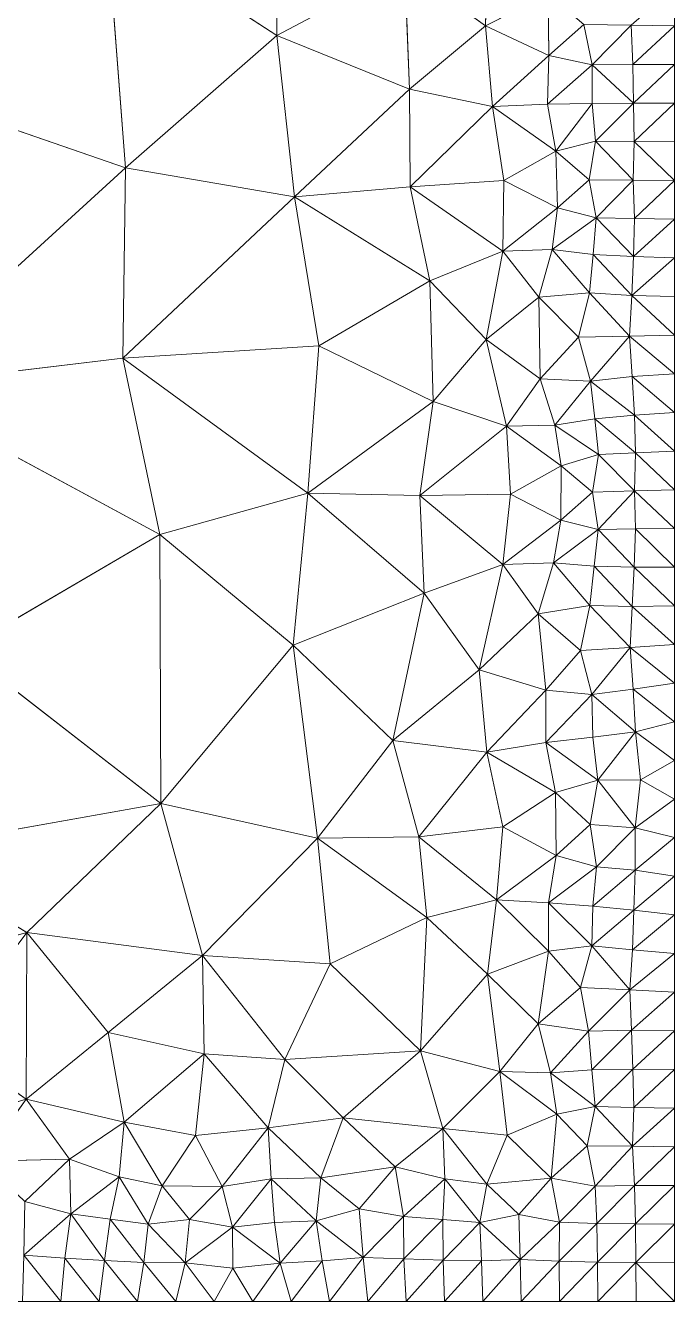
# Model space of a CAD drawing. Header units: metres. Extents: x 0 to 8, y 0 to 4.
# Drawn here: x 7.495 to 8, y 0 to 0.993 of the extents above; entities that cross this region are included whole.
import ezdxf

# ---------------------------------------------------------------- set-up
doc = ezdxf.new("R2010")
doc.units = ezdxf.units.M
doc.header["$MEASUREMENT"] = 0
doc.layers.add('losas-1', color=7, linetype='Continuous', lineweight=0)

msp = doc.modelspace()

# ---------------------------------------------------------------- linework, layer by layer
at = {"layer": 'losas-1'}
for p, q in [((8, 0), (8, 4)), ((7.69052, 1.11449), (7.69038, 0.98499)), ((7.69038, 0.98499), (7.55808, 1.07127)), ((7.55808, 1.07127), (7.57254, 0.88216)), ((7.85478, 1.05672), (7.8528, 0.99251)), ((7.79006, 1.03792), (7.69038, 0.98499)), ((7.8528, 0.99251), (7.79006, 1.03792)), ((7.79006, 1.03792), (7.79372, 0.94329)), ((7.90165, 1.01748), (7.8528, 0.99251)), ((7.90165, 1.01748), (7.90226, 0.96946)), ((7.92955, 0.99354), (7.90226, 0.96946)), ((7.93597, 0.96215), (7.92955, 0.99354)), ((7.96616, 0.99315), (7.93597, 0.96215)), ((8, 0.99248), (7.96616, 0.99315)), ((7.96616, 0.99315), (7.96758, 0.96255)), ((7.69038, 0.98499), (7.57254, 0.88216)), ((7.70424, 0.85961), (7.69038, 0.98499)), ((7.79372, 0.94329), (7.69038, 0.98499)), ((7.8528, 0.99251), (7.79372, 0.94329)), ((7.85824, 0.92981), (7.8528, 0.99251)), ((7.90226, 0.96946), (7.8528, 0.99251)), ((7.96758, 0.96255), (8, 0.99248)), ((7.90226, 0.96946), (7.85824, 0.92981)), ((7.90111, 0.93169), (7.90226, 0.96946)), ((7.93597, 0.96215), (7.90226, 0.96946)), ((7.57254, 0.88216), (7.36539, 0.95373)), ((7.93597, 0.96215), (7.90111, 0.93169)), ((7.96758, 0.96255), (7.93597, 0.96215)), ((7.93599, 0.93227), (7.93597, 0.96215)), ((7.93597, 0.96215), (7.96807, 0.93241)), ((8, 0.96241), (7.96758, 0.96255)), ((7.96758, 0.96255), (7.96807, 0.93241)), ((7.96807, 0.93241), (8, 0.96241)), ((7.79372, 0.94329), (7.70424, 0.85961)), ((7.85824, 0.92981), (7.79372, 0.94329)), ((7.79372, 0.94329), (7.79427, 0.86728)), ((7.85824, 0.92981), (7.79427, 0.86728)), ((7.90111, 0.93169), (7.85824, 0.92981)), ((7.86719, 0.87213), (7.85824, 0.92981)), ((7.90771, 0.89519), (7.85824, 0.92981)), ((7.93599, 0.93227), (7.90111, 0.93169)), ((7.90111, 0.93169), (7.90771, 0.89519)), ((7.93599, 0.93227), (7.90771, 0.89519)), ((7.96807, 0.93241), (7.93599, 0.93227)), ((7.9385, 0.90289), (7.93599, 0.93227)), ((7.96807, 0.93241), (7.9385, 0.90289)), ((8, 0.93233), (7.96807, 0.93241)), ((7.96807, 0.93241), (7.96864, 0.90248)), ((7.96864, 0.90248), (8, 0.93233)), ((7.90771, 0.89519), (7.86719, 0.87213)), ((7.90771, 0.89519), (7.9385, 0.90289)), ((7.9337, 0.87281), (7.90771, 0.89519)), ((7.90771, 0.89519), (7.90888, 0.85101)), ((7.9385, 0.90289), (7.9337, 0.87281)), ((7.9385, 0.90289), (7.96785, 0.87247)), ((7.96864, 0.90248), (7.9385, 0.90289)), ((7.96864, 0.90248), (7.96785, 0.87247)), ((8, 0.90226), (7.96864, 0.90248)), ((7.96864, 0.90248), (8, 0.87218)), ((7.57254, 0.88216), (7.38599, 0.71194)), ((7.57254, 0.88216), (7.57067, 0.73407)), ((7.70424, 0.85961), (7.57254, 0.88216)), ((7.79427, 0.86728), (7.70424, 0.85961)), ((7.86719, 0.87213), (7.79427, 0.86728)), ((7.79427, 0.86728), (7.8663, 0.81736)), ((7.79427, 0.86728), (7.80949, 0.79426)), ((7.8663, 0.81736), (7.86719, 0.87213)), ((7.90888, 0.85101), (7.86719, 0.87213)), ((7.9337, 0.87281), (7.90888, 0.85101)), ((7.93901, 0.84308), (7.9337, 0.87281)), ((7.96785, 0.87247), (7.9337, 0.87281)), ((7.96785, 0.87247), (7.93901, 0.84308)), ((8, 0.87218), (7.96785, 0.87247)), ((7.96785, 0.87247), (7.96885, 0.84259)), ((7.96885, 0.84259), (8, 0.87218)), ((7.70424, 0.85961), (7.57067, 0.73407)), ((7.72314, 0.74352), (7.70424, 0.85961)), ((7.80949, 0.79426), (7.70424, 0.85961)), ((7.90888, 0.85101), (7.8663, 0.81736)), ((7.90888, 0.85101), (7.90486, 0.81856)), ((7.93901, 0.84308), (7.90888, 0.85101)), ((7.93901, 0.84308), (7.90486, 0.81856)), ((7.93665, 0.81476), (7.93901, 0.84308)), ((7.93901, 0.84308), (7.96818, 0.813)), ((7.96885, 0.84259), (7.93901, 0.84308)), ((7.96818, 0.813), (7.96885, 0.84259)), ((7.96818, 0.813), (8, 0.84211)), ((8, 0.84211), (7.96885, 0.84259)), ((7.80949, 0.79426), (7.8663, 0.81736)), ((7.8663, 0.81736), (7.85351, 0.74845)), ((7.90486, 0.81856), (7.8663, 0.81736)), ((7.89434, 0.78152), (7.8663, 0.81736)), ((7.90486, 0.81856), (7.89434, 0.78152)), ((7.90486, 0.81856), (7.93372, 0.78494)), ((7.93665, 0.81476), (7.90486, 0.81856)), ((7.93372, 0.78494), (7.93665, 0.81476)), ((7.93665, 0.81476), (7.96684, 0.78273)), ((7.96818, 0.813), (7.93665, 0.81476)), ((7.96684, 0.78273), (7.96818, 0.813)), ((7.96684, 0.78273), (8, 0.81203)), ((8, 0.81203), (7.96818, 0.813)), ((7.80949, 0.79426), (7.72314, 0.74352)), ((7.85351, 0.74845), (7.80949, 0.79426)), ((7.80949, 0.79426), (7.81213, 0.70027)), ((7.89434, 0.78152), (7.93372, 0.78494)), ((7.93372, 0.78494), (7.92529, 0.75031)), ((7.93372, 0.78494), (7.96495, 0.75117)), ((7.96684, 0.78273), (7.93372, 0.78494)), ((7.89434, 0.78152), (7.85351, 0.74845)), ((7.92529, 0.75031), (7.89434, 0.78152)), ((7.89434, 0.78152), (7.8954, 0.71791)), ((7.96495, 0.75117), (7.96684, 0.78273)), ((8, 0.78195), (7.96684, 0.78273)), ((7.96684, 0.78273), (8, 0.75188)), ((7.85351, 0.74845), (7.81213, 0.70027)), ((7.86917, 0.68112), (7.85351, 0.74845)), ((7.8954, 0.71791), (7.85351, 0.74845)), ((7.92529, 0.75031), (7.8954, 0.71791)), ((7.92529, 0.75031), (7.96495, 0.75117)), ((7.9345, 0.71615), (7.92529, 0.75031)), ((7.96495, 0.75117), (7.9345, 0.71615)), ((8, 0.75188), (7.96495, 0.75117)), ((7.96495, 0.75117), (8, 0.7218)), ((7.96495, 0.75117), (7.96718, 0.71975)), ((7.72314, 0.74352), (7.57067, 0.73407)), ((7.71464, 0.62886), (7.72314, 0.74352)), ((7.81213, 0.70027), (7.72314, 0.74352)), ((7.57067, 0.73407), (7.38599, 0.71194)), ((7.57067, 0.73407), (7.71464, 0.62886)), ((7.57067, 0.73407), (7.59925, 0.59669)), ((7.86917, 0.68112), (7.8954, 0.71791)), ((7.9345, 0.71615), (7.8954, 0.71791)), ((7.8954, 0.71791), (7.90695, 0.68178)), ((7.9345, 0.71615), (7.90695, 0.68178)), ((7.96718, 0.71975), (7.9345, 0.71615)), ((7.93795, 0.68676), (7.9345, 0.71615)), ((7.9345, 0.71615), (7.96879, 0.68967)), ((8, 0.7218), (7.96718, 0.71975)), ((7.96718, 0.71975), (8, 0.69173)), ((7.96718, 0.71975), (7.96879, 0.68967)), ((7.38599, 0.71194), (7.59925, 0.59669)), ((7.81213, 0.70027), (7.71464, 0.62886)), ((7.81213, 0.70027), (7.80185, 0.62716)), ((7.86917, 0.68112), (7.81213, 0.70027)), ((7.90695, 0.68178), (7.93795, 0.68676)), ((7.96879, 0.68967), (7.93795, 0.68676)), ((7.94074, 0.65893), (7.93795, 0.68676)), ((7.93795, 0.68676), (7.96969, 0.66031)), ((8, 0.69173), (7.96879, 0.68967)), ((7.96879, 0.68967), (8, 0.66165)), ((7.96879, 0.68967), (7.96969, 0.66031)), ((7.86917, 0.68112), (7.80185, 0.62716)), ((7.90695, 0.68178), (7.86917, 0.68112)), ((7.87228, 0.62814), (7.86917, 0.68112)), ((7.9118, 0.65019), (7.86917, 0.68112)), ((7.9118, 0.65019), (7.90695, 0.68178)), ((7.90695, 0.68178), (7.94074, 0.65893)), ((7.94074, 0.65893), (7.9118, 0.65019)), ((7.94074, 0.65893), (7.93607, 0.62981)), ((7.96969, 0.66031), (7.94074, 0.65893)), ((7.94074, 0.65893), (7.96889, 0.63073)), ((7.96969, 0.66031), (7.96889, 0.63073)), ((8, 0.66165), (7.96969, 0.66031)), ((7.96969, 0.66031), (8, 0.63158)), ((7.9118, 0.65019), (7.87228, 0.62814)), ((7.9118, 0.65019), (7.91147, 0.60799)), ((7.93607, 0.62981), (7.9118, 0.65019)), ((7.59925, 0.59669), (7.71464, 0.62886)), ((7.71464, 0.62886), (7.70324, 0.51074)), ((7.71464, 0.62886), (7.80514, 0.55104)), ((7.80185, 0.62716), (7.71464, 0.62886)), ((7.87228, 0.62814), (7.80185, 0.62716)), ((7.80185, 0.62716), (7.86636, 0.57335)), ((7.80185, 0.62716), (7.80514, 0.55104)), ((7.86636, 0.57335), (7.87228, 0.62814)), ((7.91147, 0.60799), (7.87228, 0.62814)), ((7.93607, 0.62981), (7.91147, 0.60799)), ((7.96889, 0.63073), (7.93607, 0.62981)), ((7.94062, 0.6007), (7.93607, 0.62981)), ((7.96889, 0.63073), (7.94062, 0.6007)), ((8, 0.63158), (7.96889, 0.63073)), ((7.96889, 0.63073), (8, 0.6015)), ((7.96889, 0.63073), (7.96961, 0.60111)), ((7.91147, 0.60799), (7.86636, 0.57335)), ((7.90578, 0.57467), (7.91147, 0.60799)), ((7.94062, 0.6007), (7.91147, 0.60799)), ((7.59925, 0.59669), (7.44606, 0.50713)), ((7.70324, 0.51074), (7.59925, 0.59669)), ((7.59925, 0.59669), (7.60018, 0.38749)), ((7.94062, 0.6007), (7.90578, 0.57467)), ((7.93746, 0.57212), (7.94062, 0.6007)), ((7.96961, 0.60111), (7.94062, 0.6007)), ((7.94062, 0.6007), (7.96863, 0.5714)), ((7.96961, 0.60111), (7.96863, 0.5714)), ((8, 0.6015), (7.96961, 0.60111)), ((7.96961, 0.60111), (8, 0.57143)), ((7.80514, 0.55104), (7.86636, 0.57335)), ((7.86636, 0.57335), (7.84787, 0.49141)), ((7.90578, 0.57467), (7.86636, 0.57335)), ((7.89382, 0.53515), (7.86636, 0.57335)), ((7.89382, 0.53515), (7.90578, 0.57467)), ((7.90578, 0.57467), (7.93401, 0.54158)), ((7.93746, 0.57212), (7.90578, 0.57467)), ((7.93401, 0.54158), (7.93746, 0.57212)), ((7.93746, 0.57212), (7.96717, 0.54083)), ((7.96863, 0.5714), (7.93746, 0.57212)), ((7.96863, 0.5714), (7.96717, 0.54083)), ((8, 0.57143), (7.96863, 0.5714)), ((7.96863, 0.5714), (8, 0.54135)), ((7.80514, 0.55104), (7.70324, 0.51074)), ((7.80514, 0.55104), (7.78087, 0.43647)), ((7.84787, 0.49141), (7.80514, 0.55104)), ((7.93401, 0.54158), (7.89382, 0.53515)), ((7.93401, 0.54158), (7.92684, 0.50653)), ((7.93401, 0.54158), (7.96559, 0.50885)), ((7.96717, 0.54083), (7.93401, 0.54158)), ((7.96717, 0.54083), (7.96559, 0.50885)), ((8, 0.54135), (7.96717, 0.54083)), ((7.96717, 0.54083), (8, 0.51128)), ((7.89382, 0.53515), (7.84787, 0.49141)), ((7.92684, 0.50653), (7.89382, 0.53515)), ((7.89382, 0.53515), (7.89988, 0.47576)), ((7.60018, 0.38749), (7.44606, 0.50713)), ((7.70324, 0.51074), (7.60018, 0.38749)), ((7.70324, 0.51074), (7.72221, 0.36054)), ((7.78087, 0.43647), (7.70324, 0.51074)), ((7.92684, 0.50653), (7.89988, 0.47576)), ((7.96559, 0.50885), (7.92684, 0.50653)), ((7.93567, 0.47237), (7.92684, 0.50653)), ((7.96559, 0.50885), (7.93567, 0.47237)), ((8, 0.51128), (7.96559, 0.50885)), ((7.96559, 0.50885), (8, 0.4812)), ((7.96559, 0.50885), (7.96784, 0.4765)), ((7.84787, 0.49141), (7.78087, 0.43647)), ((7.85381, 0.42754), (7.84787, 0.49141)), ((7.89988, 0.47576), (7.84787, 0.49141)), ((8, 0.4812), (7.96784, 0.4765)), ((7.89988, 0.47576), (7.85381, 0.42754)), ((7.89972, 0.43493), (7.89988, 0.47576)), ((7.93567, 0.47237), (7.89972, 0.43493)), ((7.93567, 0.47237), (7.89988, 0.47576)), ((7.96784, 0.4765), (7.93567, 0.47237)), ((7.93654, 0.4392), (7.93567, 0.47237)), ((7.93567, 0.47237), (7.96957, 0.4433)), ((7.96784, 0.4765), (8, 0.45113)), ((7.96784, 0.4765), (7.96957, 0.4433)), ((8, 0.45113), (7.96957, 0.4433)), ((7.93654, 0.4392), (7.89972, 0.43493)), ((7.96957, 0.4433), (7.93654, 0.4392)), ((7.9403, 0.40562), (7.93654, 0.4392)), ((7.96957, 0.4433), (7.9403, 0.40562)), ((7.96957, 0.4433), (8, 0.42105)), ((7.96957, 0.4433), (7.97345, 0.40596)), ((7.72221, 0.36054), (7.78087, 0.43647)), ((7.80091, 0.36154), (7.78087, 0.43647)), ((7.85381, 0.42754), (7.78087, 0.43647)), ((7.85381, 0.42754), (7.80091, 0.36154)), ((7.89972, 0.43493), (7.85381, 0.42754)), ((7.86649, 0.36933), (7.85381, 0.42754)), ((7.90749, 0.39599), (7.85381, 0.42754)), ((7.90749, 0.39599), (7.89972, 0.43493)), ((7.89972, 0.43493), (7.9403, 0.40562)), ((8, 0.42105), (7.97345, 0.40596)), ((7.9403, 0.40562), (7.90749, 0.39599)), ((7.9403, 0.40562), (7.9344, 0.37119)), ((7.97345, 0.40596), (7.9403, 0.40562)), ((7.9403, 0.40562), (7.96936, 0.36851)), ((7.97345, 0.40596), (7.96936, 0.36851)), ((8, 0.39098), (7.97345, 0.40596)), ((7.39153, 0.35047), (7.60018, 0.38749)), ((7.60018, 0.38749), (7.49591, 0.28711)), ((7.72221, 0.36054), (7.60018, 0.38749)), ((7.60018, 0.38749), (7.6325, 0.2693)), ((7.90749, 0.39599), (7.86649, 0.36933)), ((7.9344, 0.37119), (7.90749, 0.39599)), ((7.90749, 0.39599), (7.90782, 0.34708)), ((8, 0.39098), (7.96936, 0.36851)), ((7.86649, 0.36933), (7.80091, 0.36154)), ((7.8614, 0.31264), (7.86649, 0.36933)), ((7.90782, 0.34708), (7.86649, 0.36933)), ((7.9344, 0.37119), (7.90782, 0.34708)), ((7.93917, 0.33828), (7.9344, 0.37119)), ((7.96936, 0.36851), (7.9344, 0.37119)), ((7.96936, 0.36851), (7.93917, 0.33828)), ((7.96936, 0.36851), (7.96926, 0.33563)), ((8, 0.3609), (7.96936, 0.36851)), ((7.72221, 0.36054), (7.6325, 0.2693)), ((7.80091, 0.36154), (7.72221, 0.36054)), ((7.73209, 0.26265), (7.72221, 0.36054)), ((7.8072, 0.29884), (7.72221, 0.36054)), ((7.8072, 0.29884), (7.80091, 0.36154)), ((7.80091, 0.36154), (7.8614, 0.31264)), ((7.96926, 0.33563), (8, 0.3609)), ((7.49591, 0.28711), (7.39153, 0.35047)), ((7.90782, 0.34708), (7.8614, 0.31264)), ((7.90201, 0.31025), (7.90782, 0.34708)), ((7.93917, 0.33828), (7.90201, 0.31025)), ((7.93917, 0.33828), (7.90782, 0.34708)), ((7.93634, 0.30765), (7.93917, 0.33828)), ((7.96926, 0.33563), (7.93917, 0.33828)), ((7.96926, 0.33563), (7.93634, 0.30765)), ((7.96926, 0.33563), (7.9683, 0.30452)), ((7.9683, 0.30452), (8, 0.33083)), ((8, 0.33083), (7.96926, 0.33563)), ((7.8614, 0.31264), (7.8072, 0.29884)), ((7.8614, 0.31264), (7.8545, 0.25479)), ((7.90193, 0.27253), (7.8614, 0.31264)), ((7.90201, 0.31025), (7.8614, 0.31264)), ((7.90193, 0.27253), (7.90201, 0.31025)), ((7.90201, 0.31025), (7.93564, 0.27684)), ((7.93634, 0.30765), (7.90201, 0.31025)), ((7.8072, 0.29884), (7.73209, 0.26265)), ((7.8072, 0.29884), (7.80221, 0.19492)), ((7.8545, 0.25479), (7.8072, 0.29884)), ((7.93564, 0.27684), (7.93634, 0.30765)), ((7.9683, 0.30452), (7.93564, 0.27684)), ((7.9683, 0.30452), (7.93634, 0.30765)), ((7.9683, 0.30452), (7.96732, 0.27374)), ((7.96732, 0.27374), (8, 0.30075)), ((8, 0.30075), (7.9683, 0.30452)), ((7.49591, 0.28711), (7.35862, 0.24987)), ((7.49591, 0.28711), (7.43196, 0.20224)), ((7.49591, 0.28711), (7.49523, 0.15732)), ((7.55922, 0.20921), (7.49591, 0.28711)), ((7.6325, 0.2693), (7.49591, 0.28711)), ((7.6325, 0.2693), (7.55922, 0.20921)), ((7.6325, 0.2693), (7.73209, 0.26265)), ((7.63385, 0.19257), (7.6325, 0.2693)), ((7.69677, 0.18834), (7.6325, 0.2693)), ((7.90193, 0.27253), (7.8545, 0.25479)), ((7.90193, 0.27253), (7.89382, 0.21602)), ((7.93564, 0.27684), (7.90193, 0.27253)), ((7.9268, 0.24427), (7.90193, 0.27253)), ((7.9268, 0.24427), (7.93564, 0.27684)), ((7.93564, 0.27684), (7.9652, 0.24251)), ((7.96732, 0.27374), (7.93564, 0.27684)), ((7.96732, 0.27374), (7.9652, 0.24251)), ((7.9652, 0.24251), (8, 0.27068)), ((8, 0.27068), (7.96732, 0.27374)), ((7.73209, 0.26265), (7.69677, 0.18834)), ((7.80221, 0.19492), (7.73209, 0.26265)), ((7.8545, 0.25479), (7.80221, 0.19492)), ((7.86405, 0.1789), (7.8545, 0.25479)), ((7.89382, 0.21602), (7.8545, 0.25479)), ((7.9268, 0.24427), (7.89382, 0.21602)), ((7.93317, 0.21023), (7.9268, 0.24427)), ((7.9652, 0.24251), (7.9268, 0.24427)), ((7.9652, 0.24251), (7.93317, 0.21023)), ((8, 0.2406), (7.9652, 0.24251)), ((7.9652, 0.24251), (7.96654, 0.21112)), ((7.96654, 0.21112), (8, 0.2406)), ((7.55922, 0.20921), (7.49523, 0.15732)), ((7.63385, 0.19257), (7.55922, 0.20921)), ((7.55922, 0.20921), (7.57161, 0.13943)), ((7.86405, 0.1789), (7.89382, 0.21602)), ((7.90361, 0.17782), (7.89382, 0.21602)), ((7.93317, 0.21023), (7.89382, 0.21602)), ((7.93317, 0.21023), (7.90361, 0.17782)), ((7.96654, 0.21112), (7.93317, 0.21023)), ((7.93569, 0.18032), (7.93317, 0.21023)), ((7.96654, 0.21112), (7.93569, 0.18032)), ((8, 0.21053), (7.96654, 0.21112)), ((7.96654, 0.21112), (7.96764, 0.18078)), ((7.96764, 0.18078), (8, 0.21053)), ((7.49523, 0.15732), (7.43196, 0.20224)), ((7.63385, 0.19257), (7.57161, 0.13943)), ((7.62718, 0.12921), (7.63385, 0.19257)), ((7.63385, 0.19257), (7.68366, 0.13499)), ((7.69677, 0.18834), (7.63385, 0.19257)), ((7.69677, 0.18834), (7.80221, 0.19492)), ((7.80221, 0.19492), (7.74209, 0.14278)), ((7.86405, 0.1789), (7.80221, 0.19492)), ((7.80221, 0.19492), (7.81964, 0.13461)), ((7.68366, 0.13499), (7.69677, 0.18834)), ((7.74209, 0.14278), (7.69677, 0.18834)), ((7.86405, 0.1789), (7.81964, 0.13461)), ((7.86984, 0.12943), (7.86405, 0.1789)), ((7.90832, 0.14575), (7.86405, 0.1789)), ((7.90361, 0.17782), (7.86405, 0.1789)), ((7.93569, 0.18032), (7.90361, 0.17782)), ((7.96764, 0.18078), (7.93569, 0.18032)), ((7.93821, 0.15173), (7.93569, 0.18032)), ((7.96764, 0.18078), (7.93821, 0.15173)), ((8, 0.18045), (7.96764, 0.18078)), ((7.96764, 0.18078), (7.96831, 0.15099)), ((7.96831, 0.15099), (8, 0.18045)), ((7.90832, 0.14575), (7.90361, 0.17782)), ((7.90361, 0.17782), (7.93821, 0.15173)), ((7.4203, 0.13498), (7.49523, 0.15732)), ((7.49523, 0.15732), (7.46095, 0.10927)), ((7.52899, 0.11072), (7.49523, 0.15732)), ((7.57161, 0.13943), (7.49523, 0.15732)), ((7.93821, 0.15173), (7.90832, 0.14575)), ((7.93214, 0.12123), (7.93821, 0.15173)), ((7.93821, 0.15173), (7.9673, 0.12075)), ((7.96831, 0.15099), (7.93821, 0.15173)), ((7.96831, 0.15099), (7.9673, 0.12075)), ((7.9673, 0.12075), (8, 0.15038)), ((8, 0.15038), (7.96831, 0.15099)), ((7.57161, 0.13943), (7.52899, 0.11072)), ((7.56783, 0.09708), (7.57161, 0.13943)), ((7.57161, 0.13943), (7.62718, 0.12921)), ((7.60121, 0.09006), (7.57161, 0.13943)), ((7.74209, 0.14278), (7.68366, 0.13499)), ((7.74209, 0.14278), (7.7248, 0.09611)), ((7.7825, 0.10479), (7.74209, 0.14278)), ((7.81964, 0.13461), (7.74209, 0.14278)), ((7.90832, 0.14575), (7.86984, 0.12943)), ((7.90832, 0.14575), (7.90391, 0.09606)), ((7.93214, 0.12123), (7.90832, 0.14575)), ((7.62718, 0.12921), (7.60121, 0.09006)), ((7.62718, 0.12921), (7.68366, 0.13499)), ((7.64801, 0.08937), (7.62718, 0.12921)), ((7.68366, 0.13499), (7.64801, 0.08937)), ((7.68596, 0.09545), (7.68366, 0.13499)), ((7.7248, 0.09611), (7.68366, 0.13499)), ((7.81964, 0.13461), (7.7825, 0.10479)), ((7.81964, 0.13461), (7.86984, 0.12943)), ((7.82132, 0.09548), (7.81964, 0.13461)), ((7.854, 0.09124), (7.81964, 0.13461)), ((7.86984, 0.12943), (7.854, 0.09124)), ((7.90391, 0.09606), (7.86984, 0.12943)), ((7.93214, 0.12123), (7.90391, 0.09606)), ((7.93824, 0.08968), (7.93214, 0.12123)), ((7.9673, 0.12075), (7.93214, 0.12123)), ((7.9673, 0.12075), (7.93824, 0.08968)), ((8, 0.1203), (7.9673, 0.12075)), ((7.9673, 0.12075), (7.96878, 0.09029)), ((7.96878, 0.09029), (8, 0.1203)), ((7.46095, 0.10927), (7.52899, 0.11072)), ((7.52899, 0.11072), (7.49438, 0.0777)), ((7.53009, 0.06818), (7.52899, 0.11072)), ((7.56783, 0.09708), (7.52899, 0.11072)), ((7.7248, 0.09611), (7.7825, 0.10479)), ((7.7825, 0.10479), (7.75444, 0.07197)), ((7.78914, 0.06601), (7.7825, 0.10479)), ((7.82132, 0.09548), (7.7825, 0.10479)), ((7.56783, 0.09708), (7.53009, 0.06818)), ((7.56081, 0.06398), (7.56783, 0.09708)), ((7.56783, 0.09708), (7.59029, 0.06005)), ((7.60121, 0.09006), (7.56783, 0.09708)), ((7.59029, 0.06005), (7.60121, 0.09006)), ((7.62249, 0.06391), (7.60121, 0.09006)), ((7.60121, 0.09006), (7.64801, 0.08937)), ((7.64801, 0.08937), (7.62249, 0.06391)), ((7.68596, 0.09545), (7.64801, 0.08937)), ((7.65581, 0.05793), (7.64801, 0.08937)), ((7.68596, 0.09545), (7.65581, 0.05793)), ((7.7248, 0.09611), (7.68596, 0.09545)), ((7.68873, 0.06143), (7.68596, 0.09545)), ((7.68596, 0.09545), (7.72116, 0.06273)), ((7.72116, 0.06273), (7.7248, 0.09611)), ((7.75444, 0.07197), (7.7248, 0.09611)), ((7.82132, 0.09548), (7.78914, 0.06601)), ((7.81956, 0.0638), (7.82132, 0.09548)), ((7.82132, 0.09548), (7.84842, 0.06148)), ((7.854, 0.09124), (7.82132, 0.09548)), ((7.84842, 0.06148), (7.854, 0.09124)), ((7.854, 0.09124), (7.90391, 0.09606)), ((7.87892, 0.06776), (7.854, 0.09124)), ((7.90391, 0.09606), (7.87892, 0.06776)), ((7.93824, 0.08968), (7.90391, 0.09606)), ((7.90391, 0.09606), (7.91055, 0.06183)), ((7.93824, 0.08968), (7.91055, 0.06183)), ((7.96878, 0.09029), (7.93824, 0.08968)), ((7.93957, 0.06065), (7.93824, 0.08968)), ((7.96878, 0.09029), (7.93957, 0.06065)), ((8, 0.09023), (7.96878, 0.09029)), ((7.96878, 0.09029), (7.96956, 0.06036)), ((7.96956, 0.06036), (8, 0.09023)), ((7.53009, 0.06818), (7.49438, 0.0777)), ((7.75444, 0.07197), (7.72116, 0.06273)), ((7.75757, 0.03418), (7.75444, 0.07197)), ((7.78914, 0.06601), (7.75444, 0.07197)), ((7.53009, 0.06818), (7.49352, 0.03606)), ((7.52546, 0.03381), (7.53009, 0.06818)), ((7.53009, 0.06818), (7.55621, 0.03187)), ((7.56081, 0.06398), (7.53009, 0.06818)), ((7.55621, 0.03187), (7.56081, 0.06398)), ((7.56081, 0.06398), (7.58679, 0.03035)), ((7.59029, 0.06005), (7.56081, 0.06398)), ((7.58679, 0.03035), (7.59029, 0.06005)), ((7.62249, 0.06391), (7.59029, 0.06005)), ((7.59029, 0.06005), (7.61922, 0.02999)), ((7.61922, 0.02999), (7.62249, 0.06391)), ((7.65581, 0.05793), (7.62249, 0.06391)), ((7.68873, 0.06143), (7.65581, 0.05793)), ((7.72116, 0.06273), (7.68873, 0.06143)), ((7.69293, 0.02976), (7.68873, 0.06143)), ((7.72116, 0.06273), (7.69293, 0.02976)), ((7.72566, 0.03165), (7.72116, 0.06273)), ((7.72116, 0.06273), (7.75757, 0.03418)), ((7.78914, 0.06601), (7.75757, 0.03418)), ((7.78932, 0.03308), (7.78914, 0.06601)), ((7.81956, 0.0638), (7.78914, 0.06601)), ((7.81956, 0.0638), (7.78932, 0.03308)), ((7.8198, 0.03212), (7.81956, 0.0638)), ((7.84842, 0.06148), (7.81956, 0.0638)), ((7.84842, 0.06148), (7.8198, 0.03212)), ((7.87892, 0.06776), (7.84842, 0.06148)), ((7.84965, 0.03159), (7.84842, 0.06148)), ((7.84842, 0.06148), (7.87981, 0.03268)), ((7.87981, 0.03268), (7.87892, 0.06776)), ((7.91055, 0.06183), (7.87892, 0.06776)), ((7.91055, 0.06183), (7.87981, 0.03268)), ((7.91018, 0.03129), (7.91055, 0.06183)), ((7.93957, 0.06065), (7.91018, 0.03129)), ((7.91055, 0.06183), (7.93957, 0.06065)), ((7.93998, 0.03056), (7.93957, 0.06065)), ((7.96956, 0.06036), (7.93957, 0.06065)), ((7.96956, 0.06036), (7.93998, 0.03056)), ((8, 0.06015), (7.96956, 0.06036)), ((7.96956, 0.06036), (7.96992, 0.03026)), ((7.96992, 0.03026), (8, 0.06015)), ((7.65581, 0.05793), (7.61922, 0.02999)), ((7.65618, 0.02597), (7.65581, 0.05793)), ((7.65581, 0.05793), (7.69293, 0.02976)), ((7.49352, 0.03606), (7.52239, 0)), ((7.52546, 0.03381), (7.49352, 0.03606)), ((7.52239, 0), (7.52546, 0.03381)), ((7.52546, 0.03381), (7.55224, 0)), ((7.55621, 0.03187), (7.52546, 0.03381)), ((7.55224, 0), (7.55621, 0.03187)), ((7.55621, 0.03187), (7.58209, 0)), ((7.58679, 0.03035), (7.55621, 0.03187)), ((7.58209, 0), (7.58679, 0.03035)), ((7.58679, 0.03035), (7.61194, 0)), ((7.61922, 0.02999), (7.58679, 0.03035)), ((7.61194, 0), (7.61922, 0.02999)), ((7.64179, 0), (7.61922, 0.02999)), ((7.65618, 0.02597), (7.61922, 0.02999)), ((7.72566, 0.03165), (7.69293, 0.02976)), ((7.72566, 0.03165), (7.70149, 0)), ((7.75757, 0.03418), (7.72566, 0.03165)), ((7.73134, 0), (7.72566, 0.03165)), ((7.75757, 0.03418), (7.73134, 0)), ((7.76119, 0), (7.75757, 0.03418)), ((7.78932, 0.03308), (7.75757, 0.03418)), ((7.78932, 0.03308), (7.76119, 0)), ((7.79104, 0), (7.78932, 0.03308)), ((7.8198, 0.03212), (7.78932, 0.03308)), ((7.8198, 0.03212), (7.79104, 0)), ((7.8209, 0), (7.8198, 0.03212)), ((7.84965, 0.03159), (7.8198, 0.03212)), ((7.84965, 0.03159), (7.8209, 0)), ((7.87981, 0.03268), (7.84965, 0.03159)), ((7.85075, 0), (7.84965, 0.03159)), ((7.87981, 0.03268), (7.85075, 0)), ((7.8806, 0), (7.87981, 0.03268)), ((7.91018, 0.03129), (7.87981, 0.03268)), ((7.91018, 0.03129), (7.8806, 0)), ((7.91045, 0), (7.91018, 0.03129)), ((7.93998, 0.03056), (7.91018, 0.03129)), ((7.93998, 0.03056), (7.91045, 0)), ((7.9403, 0), (7.93998, 0.03056)), ((7.96992, 0.03026), (7.93998, 0.03056)), ((7.96992, 0.03026), (7.9403, 0)), ((7.97015, 0), (7.96992, 0.03026)), ((7.96992, 0.03026), (8, 0)), ((8, 0.03008), (7.96992, 0.03026)), ((7.64179, 0), (7.65618, 0.02597)), ((7.69293, 0.02976), (7.65618, 0.02597)), ((7.67164, 0), (7.65618, 0.02597)), ((7.69293, 0.02976), (7.67164, 0)), ((7.70149, 0), (7.69293, 0.02976)), ((6, 0), (8, 0))]:
    msp.add_line(p, q, dxfattribs=at)
for points in [[(7.36539, 0.95373), (7.55808, 1.07127), (7.30893, 1.21733)], [(7.69038, 0.98499), (7.69052, 1.11449), (7.55808, 1.07127)], [(7.69052, 1.11449), (7.69038, 0.98499), (7.79006, 1.03792)], [(7.57254, 0.88216), (7.55808, 1.07127), (7.36539, 0.95373)], [(7.57254, 0.88216), (7.69038, 0.98499), (7.55808, 1.07127)], [(7.8528, 0.99251), (7.85478, 1.05672), (7.79006, 1.03792)], [(7.85478, 1.05672), (7.8528, 0.99251), (7.90165, 1.01748)], [(7.79372, 0.94329), (7.79006, 1.03792), (7.69038, 0.98499)], [(7.79372, 0.94329), (7.8528, 0.99251), (7.79006, 1.03792)], [(7.90226, 0.96946), (7.90165, 1.01748), (7.8528, 0.99251)], [(7.90226, 0.96946), (7.92955, 0.99354), (7.90165, 1.01748)], [(7.90226, 0.96946), (7.93597, 0.96215), (7.92955, 0.99354)], [(7.93597, 0.96215), (7.96616, 0.99315), (7.92955, 0.99354)], [(7.93597, 0.96215), (7.96758, 0.96255), (7.96616, 0.99315)], [(7.96758, 0.96255), (8, 0.99248), (7.96616, 0.99315)], [(7.57254, 0.88216), (7.70424, 0.85961), (7.69038, 0.98499)], [(7.70424, 0.85961), (7.79372, 0.94329), (7.69038, 0.98499)], [(7.79372, 0.94329), (7.85824, 0.92981), (7.8528, 0.99251)], [(7.85824, 0.92981), (7.90226, 0.96946), (7.8528, 0.99251)], [(7.85824, 0.92981), (7.90111, 0.93169), (7.90226, 0.96946)], [(7.90111, 0.93169), (7.93597, 0.96215), (7.90226, 0.96946)], [(7.36539, 0.95373), (7.38599, 0.71194), (7.57254, 0.88216)], [(7.90111, 0.93169), (7.93599, 0.93227), (7.93597, 0.96215)], [(7.93597, 0.96215), (7.96807, 0.93241), (7.96758, 0.96255)], [(7.93599, 0.93227), (7.96807, 0.93241), (7.93597, 0.96215)], [(7.96807, 0.93241), (8, 0.96241), (7.96758, 0.96255)], [(7.70424, 0.85961), (7.79427, 0.86728), (7.79372, 0.94329)], [(7.79427, 0.86728), (7.85824, 0.92981), (7.79372, 0.94329)], [(7.79427, 0.86728), (7.86719, 0.87213), (7.85824, 0.92981)], [(7.85824, 0.92981), (7.90771, 0.89519), (7.90111, 0.93169)], [(7.85824, 0.92981), (7.86719, 0.87213), (7.90771, 0.89519)], [(7.90771, 0.89519), (7.93599, 0.93227), (7.90111, 0.93169)], [(7.90771, 0.89519), (7.9385, 0.90289), (7.93599, 0.93227)], [(7.9385, 0.90289), (7.96807, 0.93241), (7.93599, 0.93227)], [(7.9385, 0.90289), (7.96864, 0.90248), (7.96807, 0.93241)], [(7.96864, 0.90248), (8, 0.93233), (7.96807, 0.93241)], [(7.90888, 0.85101), (7.90771, 0.89519), (7.86719, 0.87213)], [(7.9337, 0.87281), (7.9385, 0.90289), (7.90771, 0.89519)], [(7.90888, 0.85101), (7.9337, 0.87281), (7.90771, 0.89519)], [(7.9337, 0.87281), (7.96785, 0.87247), (7.9385, 0.90289)], [(7.9385, 0.90289), (7.96785, 0.87247), (7.96864, 0.90248)], [(8, 0.87218), (7.96864, 0.90248), (7.96785, 0.87247)], [(7.57254, 0.88216), (7.38599, 0.71194), (7.57067, 0.73407)], [(7.57067, 0.73407), (7.70424, 0.85961), (7.57254, 0.88216)], [(7.70424, 0.85961), (7.80949, 0.79426), (7.79427, 0.86728)], [(7.79427, 0.86728), (7.8663, 0.81736), (7.86719, 0.87213)], [(7.80949, 0.79426), (7.8663, 0.81736), (7.79427, 0.86728)], [(7.86719, 0.87213), (7.8663, 0.81736), (7.90888, 0.85101)], [(7.90888, 0.85101), (7.93901, 0.84308), (7.9337, 0.87281)], [(7.93901, 0.84308), (7.96785, 0.87247), (7.9337, 0.87281)], [(7.93901, 0.84308), (7.96885, 0.84259), (7.96785, 0.87247)], [(7.96885, 0.84259), (8, 0.87218), (7.96785, 0.87247)], [(7.57067, 0.73407), (7.72314, 0.74352), (7.70424, 0.85961)], [(7.70424, 0.85961), (7.72314, 0.74352), (7.80949, 0.79426)], [(7.90888, 0.85101), (7.8663, 0.81736), (7.90486, 0.81856)], [(7.90486, 0.81856), (7.93901, 0.84308), (7.90888, 0.85101)], [(7.90486, 0.81856), (7.93665, 0.81476), (7.93901, 0.84308)], [(7.93665, 0.81476), (7.96818, 0.813), (7.93901, 0.84308)], [(7.93901, 0.84308), (7.96818, 0.813), (7.96885, 0.84259)], [(7.96818, 0.813), (8, 0.84211), (7.96885, 0.84259)], [(7.85351, 0.74845), (7.8663, 0.81736), (7.80949, 0.79426)], [(7.85351, 0.74845), (7.89434, 0.78152), (7.8663, 0.81736)], [(7.89434, 0.78152), (7.90486, 0.81856), (7.8663, 0.81736)], [(7.89434, 0.78152), (7.93372, 0.78494), (7.90486, 0.81856)], [(7.90486, 0.81856), (7.93372, 0.78494), (7.93665, 0.81476)], [(7.93372, 0.78494), (7.96684, 0.78273), (7.93665, 0.81476)], [(7.93665, 0.81476), (7.96684, 0.78273), (7.96818, 0.813)], [(7.96684, 0.78273), (8, 0.81203), (7.96818, 0.813)], [(7.81213, 0.70027), (7.80949, 0.79426), (7.72314, 0.74352)], [(7.81213, 0.70027), (7.85351, 0.74845), (7.80949, 0.79426)], [(7.92529, 0.75031), (7.93372, 0.78494), (7.89434, 0.78152)], [(7.92529, 0.75031), (7.96495, 0.75117), (7.93372, 0.78494)], [(7.93372, 0.78494), (7.96495, 0.75117), (7.96684, 0.78273)], [(7.8954, 0.71791), (7.89434, 0.78152), (7.85351, 0.74845)], [(7.8954, 0.71791), (7.92529, 0.75031), (7.89434, 0.78152)], [(8, 0.75188), (7.96684, 0.78273), (7.96495, 0.75117)], [(7.85351, 0.74845), (7.81213, 0.70027), (7.86917, 0.68112)], [(7.85351, 0.74845), (7.86917, 0.68112), (7.8954, 0.71791)], [(7.8954, 0.71791), (7.9345, 0.71615), (7.92529, 0.75031)], [(7.9345, 0.71615), (7.96495, 0.75117), (7.92529, 0.75031)], [(7.9345, 0.71615), (7.96718, 0.71975), (7.96495, 0.75117)], [(8, 0.7218), (7.96495, 0.75117), (7.96718, 0.71975)], [(7.57067, 0.73407), (7.71464, 0.62886), (7.72314, 0.74352)], [(7.71464, 0.62886), (7.81213, 0.70027), (7.72314, 0.74352)], [(7.38599, 0.71194), (7.59925, 0.59669), (7.57067, 0.73407)], [(7.59925, 0.59669), (7.71464, 0.62886), (7.57067, 0.73407)], [(7.86917, 0.68112), (7.90695, 0.68178), (7.8954, 0.71791)], [(7.90695, 0.68178), (7.9345, 0.71615), (7.8954, 0.71791)], [(7.90695, 0.68178), (7.93795, 0.68676), (7.9345, 0.71615)], [(7.9345, 0.71615), (7.96879, 0.68967), (7.96718, 0.71975)], [(7.93795, 0.68676), (7.96879, 0.68967), (7.9345, 0.71615)], [(8, 0.69173), (7.96718, 0.71975), (7.96879, 0.68967)], [(7.44606, 0.50713), (7.59925, 0.59669), (7.38599, 0.71194)], [(7.71464, 0.62886), (7.80185, 0.62716), (7.81213, 0.70027)], [(7.80185, 0.62716), (7.86917, 0.68112), (7.81213, 0.70027)], [(7.90695, 0.68178), (7.94074, 0.65893), (7.93795, 0.68676)], [(7.93795, 0.68676), (7.96969, 0.66031), (7.96879, 0.68967)], [(7.94074, 0.65893), (7.96969, 0.66031), (7.93795, 0.68676)], [(8, 0.66165), (7.96879, 0.68967), (7.96969, 0.66031)], [(7.80185, 0.62716), (7.87228, 0.62814), (7.86917, 0.68112)], [(7.86917, 0.68112), (7.9118, 0.65019), (7.90695, 0.68178)], [(7.86917, 0.68112), (7.87228, 0.62814), (7.9118, 0.65019)], [(7.9118, 0.65019), (7.94074, 0.65893), (7.90695, 0.68178)], [(7.93607, 0.62981), (7.94074, 0.65893), (7.9118, 0.65019)], [(7.93607, 0.62981), (7.96889, 0.63073), (7.94074, 0.65893)], [(7.94074, 0.65893), (7.96889, 0.63073), (7.96969, 0.66031)], [(8, 0.63158), (7.96969, 0.66031), (7.96889, 0.63073)], [(7.91147, 0.60799), (7.9118, 0.65019), (7.87228, 0.62814)], [(7.91147, 0.60799), (7.93607, 0.62981), (7.9118, 0.65019)], [(7.70324, 0.51074), (7.71464, 0.62886), (7.59925, 0.59669)], [(7.70324, 0.51074), (7.80514, 0.55104), (7.71464, 0.62886)], [(7.71464, 0.62886), (7.80514, 0.55104), (7.80185, 0.62716)], [(7.80185, 0.62716), (7.86636, 0.57335), (7.87228, 0.62814)], [(7.80514, 0.55104), (7.86636, 0.57335), (7.80185, 0.62716)], [(7.86636, 0.57335), (7.91147, 0.60799), (7.87228, 0.62814)], [(7.91147, 0.60799), (7.94062, 0.6007), (7.93607, 0.62981)], [(7.94062, 0.6007), (7.96889, 0.63073), (7.93607, 0.62981)], [(7.94062, 0.6007), (7.96961, 0.60111), (7.96889, 0.63073)], [(8, 0.6015), (7.96889, 0.63073), (7.96961, 0.60111)], [(7.86636, 0.57335), (7.90578, 0.57467), (7.91147, 0.60799)], [(7.90578, 0.57467), (7.94062, 0.6007), (7.91147, 0.60799)], [(7.60018, 0.38749), (7.59925, 0.59669), (7.44606, 0.50713)], [(7.60018, 0.38749), (7.70324, 0.51074), (7.59925, 0.59669)], [(7.90578, 0.57467), (7.93746, 0.57212), (7.94062, 0.6007)], [(7.93746, 0.57212), (7.96863, 0.5714), (7.94062, 0.6007)], [(7.94062, 0.6007), (7.96863, 0.5714), (7.96961, 0.60111)], [(8, 0.57143), (7.96961, 0.60111), (7.96863, 0.5714)], [(7.80514, 0.55104), (7.84787, 0.49141), (7.86636, 0.57335)], [(7.86636, 0.57335), (7.84787, 0.49141), (7.89382, 0.53515)], [(7.89382, 0.53515), (7.90578, 0.57467), (7.86636, 0.57335)], [(7.89382, 0.53515), (7.93401, 0.54158), (7.90578, 0.57467)], [(7.90578, 0.57467), (7.93401, 0.54158), (7.93746, 0.57212)], [(7.93401, 0.54158), (7.96717, 0.54083), (7.93746, 0.57212)], [(7.93746, 0.57212), (7.96717, 0.54083), (7.96863, 0.5714)], [(8, 0.54135), (7.96863, 0.5714), (7.96717, 0.54083)], [(7.78087, 0.43647), (7.80514, 0.55104), (7.70324, 0.51074)], [(7.78087, 0.43647), (7.84787, 0.49141), (7.80514, 0.55104)], [(7.92684, 0.50653), (7.93401, 0.54158), (7.89382, 0.53515)], [(7.92684, 0.50653), (7.96559, 0.50885), (7.93401, 0.54158)], [(7.93401, 0.54158), (7.96559, 0.50885), (7.96717, 0.54083)], [(8, 0.51128), (7.96717, 0.54083), (7.96559, 0.50885)], [(7.89988, 0.47576), (7.89382, 0.53515), (7.84787, 0.49141)], [(7.89988, 0.47576), (7.92684, 0.50653), (7.89382, 0.53515)], [(7.39153, 0.35047), (7.60018, 0.38749), (7.44606, 0.50713)], [(7.60018, 0.38749), (7.72221, 0.36054), (7.70324, 0.51074)], [(7.70324, 0.51074), (7.72221, 0.36054), (7.78087, 0.43647)], [(7.89988, 0.47576), (7.93567, 0.47237), (7.92684, 0.50653)], [(7.93567, 0.47237), (7.96559, 0.50885), (7.92684, 0.50653)], [(7.93567, 0.47237), (7.96784, 0.4765), (7.96559, 0.50885)], [(8, 0.4812), (7.96559, 0.50885), (7.96784, 0.4765)], [(7.78087, 0.43647), (7.85381, 0.42754), (7.84787, 0.49141)], [(7.85381, 0.42754), (7.89988, 0.47576), (7.84787, 0.49141)], [(7.85381, 0.42754), (7.89972, 0.43493), (7.89988, 0.47576)], [(7.89972, 0.43493), (7.93567, 0.47237), (7.89988, 0.47576)], [(7.89972, 0.43493), (7.93654, 0.4392), (7.93567, 0.47237)], [(7.93567, 0.47237), (7.96957, 0.4433), (7.96784, 0.4765)], [(7.93654, 0.4392), (7.96957, 0.4433), (7.93567, 0.47237)], [(8, 0.45113), (7.96784, 0.4765), (7.96957, 0.4433)], [(7.89972, 0.43493), (7.9403, 0.40562), (7.93654, 0.4392)], [(7.9403, 0.40562), (7.96957, 0.4433), (7.93654, 0.4392)], [(7.9403, 0.40562), (7.97345, 0.40596), (7.96957, 0.4433)], [(7.97345, 0.40596), (8, 0.42105), (7.96957, 0.4433)], [(7.72221, 0.36054), (7.80091, 0.36154), (7.78087, 0.43647)], [(7.80091, 0.36154), (7.85381, 0.42754), (7.78087, 0.43647)], [(7.80091, 0.36154), (7.86649, 0.36933), (7.85381, 0.42754)], [(7.85381, 0.42754), (7.90749, 0.39599), (7.89972, 0.43493)], [(7.85381, 0.42754), (7.86649, 0.36933), (7.90749, 0.39599)], [(7.90749, 0.39599), (7.9403, 0.40562), (7.89972, 0.43493)], [(7.9344, 0.37119), (7.9403, 0.40562), (7.90749, 0.39599)], [(7.9344, 0.37119), (7.96936, 0.36851), (7.9403, 0.40562)], [(7.9403, 0.40562), (7.96936, 0.36851), (7.97345, 0.40596)], [(7.96936, 0.36851), (8, 0.39098), (7.97345, 0.40596)], [(7.49591, 0.28711), (7.60018, 0.38749), (7.39153, 0.35047)], [(7.49591, 0.28711), (7.6325, 0.2693), (7.60018, 0.38749)], [(7.6325, 0.2693), (7.72221, 0.36054), (7.60018, 0.38749)], [(7.90782, 0.34708), (7.90749, 0.39599), (7.86649, 0.36933)], [(7.90782, 0.34708), (7.9344, 0.37119), (7.90749, 0.39599)], [(7.80091, 0.36154), (7.8614, 0.31264), (7.86649, 0.36933)], [(7.86649, 0.36933), (7.8614, 0.31264), (7.90782, 0.34708)], [(7.90782, 0.34708), (7.93917, 0.33828), (7.9344, 0.37119)], [(7.93917, 0.33828), (7.96936, 0.36851), (7.9344, 0.37119)], [(7.93917, 0.33828), (7.96926, 0.33563), (7.96936, 0.36851)], [(7.96926, 0.33563), (8, 0.3609), (7.96936, 0.36851)], [(7.6325, 0.2693), (7.73209, 0.26265), (7.72221, 0.36054)], [(7.72221, 0.36054), (7.8072, 0.29884), (7.80091, 0.36154)], [(7.72221, 0.36054), (7.73209, 0.26265), (7.8072, 0.29884)], [(7.8072, 0.29884), (7.8614, 0.31264), (7.80091, 0.36154)], [(7.35862, 0.24987), (7.49591, 0.28711), (7.39153, 0.35047)], [(7.90782, 0.34708), (7.8614, 0.31264), (7.90201, 0.31025)], [(7.90201, 0.31025), (7.93917, 0.33828), (7.90782, 0.34708)], [(7.90201, 0.31025), (7.93634, 0.30765), (7.93917, 0.33828)], [(7.93634, 0.30765), (7.96926, 0.33563), (7.93917, 0.33828)], [(7.93634, 0.30765), (7.9683, 0.30452), (7.96926, 0.33563)], [(7.9683, 0.30452), (8, 0.33083), (7.96926, 0.33563)], [(7.8545, 0.25479), (7.8614, 0.31264), (7.8072, 0.29884)], [(7.8614, 0.31264), (7.8545, 0.25479), (7.90193, 0.27253)], [(7.8614, 0.31264), (7.90193, 0.27253), (7.90201, 0.31025)], [(7.90193, 0.27253), (7.93564, 0.27684), (7.90201, 0.31025)], [(7.90201, 0.31025), (7.93564, 0.27684), (7.93634, 0.30765)], [(7.80221, 0.19492), (7.8072, 0.29884), (7.73209, 0.26265)], [(7.80221, 0.19492), (7.8545, 0.25479), (7.8072, 0.29884)], [(7.93564, 0.27684), (7.9683, 0.30452), (7.93634, 0.30765)], [(7.93564, 0.27684), (7.96732, 0.27374), (7.9683, 0.30452)], [(7.96732, 0.27374), (8, 0.30075), (7.9683, 0.30452)], [(7.35862, 0.24987), (7.43196, 0.20224), (7.49591, 0.28711)], [(7.49523, 0.15732), (7.49591, 0.28711), (7.43196, 0.20224)], [(7.49523, 0.15732), (7.55922, 0.20921), (7.49591, 0.28711)], [(7.49591, 0.28711), (7.55922, 0.20921), (7.6325, 0.2693)], [(7.55922, 0.20921), (7.63385, 0.19257), (7.6325, 0.2693)], [(7.6325, 0.2693), (7.63385, 0.19257), (7.69677, 0.18834)], [(7.6325, 0.2693), (7.69677, 0.18834), (7.73209, 0.26265)], [(7.89382, 0.21602), (7.90193, 0.27253), (7.8545, 0.25479)], [(7.89382, 0.21602), (7.9268, 0.24427), (7.90193, 0.27253)], [(7.9268, 0.24427), (7.93564, 0.27684), (7.90193, 0.27253)], [(7.9268, 0.24427), (7.9652, 0.24251), (7.93564, 0.27684)], [(7.93564, 0.27684), (7.9652, 0.24251), (7.96732, 0.27374)], [(7.9652, 0.24251), (8, 0.27068), (7.96732, 0.27374)], [(7.69677, 0.18834), (7.80221, 0.19492), (7.73209, 0.26265)], [(7.8545, 0.25479), (7.80221, 0.19492), (7.86405, 0.1789)], [(7.8545, 0.25479), (7.86405, 0.1789), (7.89382, 0.21602)], [(7.89382, 0.21602), (7.93317, 0.21023), (7.9268, 0.24427)], [(7.93317, 0.21023), (7.9652, 0.24251), (7.9268, 0.24427)], [(7.93317, 0.21023), (7.96654, 0.21112), (7.9652, 0.24251)], [(7.96654, 0.21112), (8, 0.2406), (7.9652, 0.24251)], [(7.49523, 0.15732), (7.57161, 0.13943), (7.55922, 0.20921)], [(7.57161, 0.13943), (7.63385, 0.19257), (7.55922, 0.20921)], [(7.86405, 0.1789), (7.90361, 0.17782), (7.89382, 0.21602)], [(7.90361, 0.17782), (7.93317, 0.21023), (7.89382, 0.21602)], [(7.90361, 0.17782), (7.93569, 0.18032), (7.93317, 0.21023)], [(7.93569, 0.18032), (7.96654, 0.21112), (7.93317, 0.21023)], [(7.93569, 0.18032), (7.96764, 0.18078), (7.96654, 0.21112)], [(7.96764, 0.18078), (8, 0.21053), (7.96654, 0.21112)], [(7.4203, 0.13498), (7.49523, 0.15732), (7.43196, 0.20224)], [(7.57161, 0.13943), (7.62718, 0.12921), (7.63385, 0.19257)], [(7.62718, 0.12921), (7.68366, 0.13499), (7.63385, 0.19257)], [(7.63385, 0.19257), (7.68366, 0.13499), (7.69677, 0.18834)], [(7.74209, 0.14278), (7.80221, 0.19492), (7.69677, 0.18834)], [(7.74209, 0.14278), (7.81964, 0.13461), (7.80221, 0.19492)], [(7.81964, 0.13461), (7.86405, 0.1789), (7.80221, 0.19492)], [(7.68366, 0.13499), (7.74209, 0.14278), (7.69677, 0.18834)], [(7.81964, 0.13461), (7.86984, 0.12943), (7.86405, 0.1789)], [(7.86405, 0.1789), (7.86984, 0.12943), (7.90832, 0.14575)], [(7.86405, 0.1789), (7.90832, 0.14575), (7.90361, 0.17782)], [(7.90361, 0.17782), (7.93821, 0.15173), (7.93569, 0.18032)], [(7.93821, 0.15173), (7.96764, 0.18078), (7.93569, 0.18032)], [(7.93821, 0.15173), (7.96831, 0.15099), (7.96764, 0.18078)], [(7.96831, 0.15099), (8, 0.18045), (7.96764, 0.18078)], [(7.90832, 0.14575), (7.93821, 0.15173), (7.90361, 0.17782)], [(7.46095, 0.10927), (7.49523, 0.15732), (7.4203, 0.13498)], [(7.46095, 0.10927), (7.52899, 0.11072), (7.49523, 0.15732)], [(7.49523, 0.15732), (7.52899, 0.11072), (7.57161, 0.13943)], [(7.93214, 0.12123), (7.93821, 0.15173), (7.90832, 0.14575)], [(7.93214, 0.12123), (7.9673, 0.12075), (7.93821, 0.15173)], [(7.93821, 0.15173), (7.9673, 0.12075), (7.96831, 0.15099)], [(7.9673, 0.12075), (8, 0.15038), (7.96831, 0.15099)], [(7.52899, 0.11072), (7.56783, 0.09708), (7.57161, 0.13943)], [(7.57161, 0.13943), (7.56783, 0.09708), (7.60121, 0.09006)], [(7.57161, 0.13943), (7.60121, 0.09006), (7.62718, 0.12921)], [(7.68366, 0.13499), (7.7248, 0.09611), (7.74209, 0.14278)], [(7.7248, 0.09611), (7.7825, 0.10479), (7.74209, 0.14278)], [(7.74209, 0.14278), (7.7825, 0.10479), (7.81964, 0.13461)], [(7.90391, 0.09606), (7.90832, 0.14575), (7.86984, 0.12943)], [(7.90391, 0.09606), (7.93214, 0.12123), (7.90832, 0.14575)], [(7.60121, 0.09006), (7.64801, 0.08937), (7.62718, 0.12921)], [(7.64801, 0.08937), (7.68366, 0.13499), (7.62718, 0.12921)], [(7.64801, 0.08937), (7.68596, 0.09545), (7.68366, 0.13499)], [(7.68366, 0.13499), (7.68596, 0.09545), (7.7248, 0.09611)], [(7.7825, 0.10479), (7.82132, 0.09548), (7.81964, 0.13461)], [(7.81964, 0.13461), (7.82132, 0.09548), (7.854, 0.09124)], [(7.81964, 0.13461), (7.854, 0.09124), (7.86984, 0.12943)], [(7.854, 0.09124), (7.90391, 0.09606), (7.86984, 0.12943)], [(7.90391, 0.09606), (7.93824, 0.08968), (7.93214, 0.12123)], [(7.93824, 0.08968), (7.9673, 0.12075), (7.93214, 0.12123)], [(7.93824, 0.08968), (7.96878, 0.09029), (7.9673, 0.12075)], [(7.96878, 0.09029), (8, 0.1203), (7.9673, 0.12075)], [(7.49438, 0.0777), (7.52899, 0.11072), (7.46095, 0.10927)], [(7.49438, 0.0777), (7.53009, 0.06818), (7.52899, 0.11072)], [(7.53009, 0.06818), (7.56783, 0.09708), (7.52899, 0.11072)], [(7.75444, 0.07197), (7.7825, 0.10479), (7.7248, 0.09611)], [(7.75444, 0.07197), (7.78914, 0.06601), (7.7825, 0.10479)], [(7.78914, 0.06601), (7.82132, 0.09548), (7.7825, 0.10479)], [(7.53009, 0.06818), (7.56081, 0.06398), (7.56783, 0.09708)], [(7.56081, 0.06398), (7.59029, 0.06005), (7.56783, 0.09708)], [(7.56783, 0.09708), (7.59029, 0.06005), (7.60121, 0.09006)], [(7.59029, 0.06005), (7.62249, 0.06391), (7.60121, 0.09006)], [(7.62249, 0.06391), (7.64801, 0.08937), (7.60121, 0.09006)], [(7.62249, 0.06391), (7.65581, 0.05793), (7.64801, 0.08937)], [(7.65581, 0.05793), (7.68596, 0.09545), (7.64801, 0.08937)], [(7.65581, 0.05793), (7.68873, 0.06143), (7.68596, 0.09545)], [(7.68596, 0.09545), (7.72116, 0.06273), (7.7248, 0.09611)], [(7.68873, 0.06143), (7.72116, 0.06273), (7.68596, 0.09545)], [(7.72116, 0.06273), (7.75444, 0.07197), (7.7248, 0.09611)], [(7.78914, 0.06601), (7.81956, 0.0638), (7.82132, 0.09548)], [(7.81956, 0.0638), (7.84842, 0.06148), (7.82132, 0.09548)], [(7.82132, 0.09548), (7.84842, 0.06148), (7.854, 0.09124)], [(7.84842, 0.06148), (7.87892, 0.06776), (7.854, 0.09124)], [(7.87892, 0.06776), (7.90391, 0.09606), (7.854, 0.09124)], [(7.87892, 0.06776), (7.91055, 0.06183), (7.90391, 0.09606)], [(7.91055, 0.06183), (7.93824, 0.08968), (7.90391, 0.09606)], [(7.91055, 0.06183), (7.93957, 0.06065), (7.93824, 0.08968)], [(7.93957, 0.06065), (7.96878, 0.09029), (7.93824, 0.08968)], [(7.93957, 0.06065), (7.96956, 0.06036), (7.96878, 0.09029)], [(7.96956, 0.06036), (8, 0.09023), (7.96878, 0.09029)], [(7.49352, 0.03606), (7.53009, 0.06818), (7.49438, 0.0777)], [(7.72116, 0.06273), (7.75757, 0.03418), (7.75444, 0.07197)], [(7.75757, 0.03418), (7.78914, 0.06601), (7.75444, 0.07197)], [(7.49352, 0.03606), (7.52546, 0.03381), (7.53009, 0.06818)], [(7.52546, 0.03381), (7.55621, 0.03187), (7.53009, 0.06818)], [(7.53009, 0.06818), (7.55621, 0.03187), (7.56081, 0.06398)], [(7.55621, 0.03187), (7.58679, 0.03035), (7.56081, 0.06398)], [(7.56081, 0.06398), (7.58679, 0.03035), (7.59029, 0.06005)], [(7.58679, 0.03035), (7.61922, 0.02999), (7.59029, 0.06005)], [(7.59029, 0.06005), (7.61922, 0.02999), (7.62249, 0.06391)], [(7.61922, 0.02999), (7.65581, 0.05793), (7.62249, 0.06391)], [(7.65581, 0.05793), (7.69293, 0.02976), (7.68873, 0.06143)], [(7.69293, 0.02976), (7.72116, 0.06273), (7.68873, 0.06143)], [(7.69293, 0.02976), (7.72566, 0.03165), (7.72116, 0.06273)], [(7.72566, 0.03165), (7.75757, 0.03418), (7.72116, 0.06273)], [(7.75757, 0.03418), (7.78932, 0.03308), (7.78914, 0.06601)], [(7.78932, 0.03308), (7.81956, 0.0638), (7.78914, 0.06601)], [(7.78932, 0.03308), (7.8198, 0.03212), (7.81956, 0.0638)], [(7.8198, 0.03212), (7.84842, 0.06148), (7.81956, 0.0638)], [(7.8198, 0.03212), (7.84965, 0.03159), (7.84842, 0.06148)], [(7.84842, 0.06148), (7.87981, 0.03268), (7.87892, 0.06776)], [(7.84965, 0.03159), (7.87981, 0.03268), (7.84842, 0.06148)], [(7.87981, 0.03268), (7.91055, 0.06183), (7.87892, 0.06776)], [(7.87981, 0.03268), (7.91018, 0.03129), (7.91055, 0.06183)], [(7.91018, 0.03129), (7.93957, 0.06065), (7.91055, 0.06183)], [(7.91018, 0.03129), (7.93998, 0.03056), (7.93957, 0.06065)], [(7.93998, 0.03056), (7.96956, 0.06036), (7.93957, 0.06065)], [(7.93998, 0.03056), (7.96992, 0.03026), (7.96956, 0.06036)], [(7.96992, 0.03026), (8, 0.06015), (7.96956, 0.06036)], [(7.61922, 0.02999), (7.65618, 0.02597), (7.65581, 0.05793)], [(7.65618, 0.02597), (7.69293, 0.02976), (7.65581, 0.05793)], [(7.49352, 0.03606), (7.52239, 0), (7.52546, 0.03381)], [(7.52546, 0.03381), (7.55224, 0), (7.55621, 0.03187)], [(7.55621, 0.03187), (7.58209, 0), (7.58679, 0.03035)], [(7.58679, 0.03035), (7.61194, 0), (7.61922, 0.02999)], [(7.61922, 0.02999), (7.64179, 0), (7.65618, 0.02597)], [(7.70149, 0), (7.72566, 0.03165), (7.69293, 0.02976)], [(7.73134, 0), (7.75757, 0.03418), (7.72566, 0.03165)], [(7.76119, 0), (7.78932, 0.03308), (7.75757, 0.03418)], [(7.79104, 0), (7.8198, 0.03212), (7.78932, 0.03308)], [(7.8209, 0), (7.84965, 0.03159), (7.8198, 0.03212)], [(7.85075, 0), (7.87981, 0.03268), (7.84965, 0.03159)], [(7.8806, 0), (7.91018, 0.03129), (7.87981, 0.03268)], [(7.91045, 0), (7.93998, 0.03056), (7.91018, 0.03129)], [(7.9403, 0), (7.96992, 0.03026), (7.93998, 0.03056)], [(7.65618, 0.02597), (7.67164, 0), (7.69293, 0.02976)]]:
    msp.add_3dface(points, dxfattribs=at)
for points, invisible_edges in [([(8, 0.99248), (8, 1.02256), (7.96616, 0.99315)], 1), ([(8, 0.96241), (8, 0.99248), (7.96758, 0.96255)], 1), ([(8, 0.93233), (8, 0.96241), (7.96807, 0.93241)], 1), ([(8, 0.90226), (8, 0.93233), (7.96864, 0.90248)], 1), ([(8, 0.87218), (8, 0.90226), (7.96864, 0.90248)], 1), ([(8, 0.84211), (8, 0.87218), (7.96885, 0.84259)], 1), ([(8, 0.81203), (8, 0.84211), (7.96818, 0.813)], 1), ([(8, 0.78195), (8, 0.81203), (7.96684, 0.78273)], 1), ([(8, 0.75188), (8, 0.78195), (7.96684, 0.78273)], 1), ([(8, 0.7218), (8, 0.75188), (7.96495, 0.75117)], 1), ([(8, 0.69173), (8, 0.7218), (7.96718, 0.71975)], 1), ([(8, 0.66165), (8, 0.69173), (7.96879, 0.68967)], 1), ([(8, 0.63158), (8, 0.66165), (7.96969, 0.66031)], 1), ([(8, 0.6015), (8, 0.63158), (7.96889, 0.63073)], 1), ([(8, 0.57143), (8, 0.6015), (7.96961, 0.60111)], 1), ([(8, 0.54135), (8, 0.57143), (7.96863, 0.5714)], 1), ([(8, 0.51128), (8, 0.54135), (7.96717, 0.54083)], 1), ([(8, 0.4812), (8, 0.51128), (7.96559, 0.50885)], 1), ([(8, 0.45113), (8, 0.4812), (7.96784, 0.4765)], 1), ([(7.96957, 0.4433), (8, 0.42105), (8, 0.45113)], 2), ([(8, 0.39098), (8, 0.42105), (7.97345, 0.40596)], 1), ([(7.96936, 0.36851), (8, 0.3609), (8, 0.39098)], 2), ([(8, 0.33083), (8, 0.3609), (7.96926, 0.33563)], 1), ([(8, 0.30075), (8, 0.33083), (7.9683, 0.30452)], 1), ([(8, 0.27068), (8, 0.30075), (7.96732, 0.27374)], 1), ([(8, 0.2406), (8, 0.27068), (7.9652, 0.24251)], 1), ([(8, 0.21053), (8, 0.2406), (7.96654, 0.21112)], 1), ([(8, 0.18045), (8, 0.21053), (7.96764, 0.18078)], 1), ([(8, 0.15038), (8, 0.18045), (7.96831, 0.15099)], 1), ([(8, 0.1203), (8, 0.15038), (7.9673, 0.12075)], 1), ([(8, 0.09023), (8, 0.1203), (7.96878, 0.09029)], 1), ([(8, 0.06015), (8, 0.09023), (7.96956, 0.06036)], 1), ([(8, 0.03008), (8, 0.06015), (7.96992, 0.03026)], 1), ([(7.49254, 0), (7.52239, 0), (7.49352, 0.03606)], 1), ([(7.52239, 0), (7.55224, 0), (7.52546, 0.03381)], 1), ([(7.55224, 0), (7.58209, 0), (7.55621, 0.03187)], 1), ([(7.58209, 0), (7.61194, 0), (7.58679, 0.03035)], 1), ([(7.61922, 0.02999), (7.61194, 0), (7.64179, 0)], 2), ([(7.70149, 0), (7.73134, 0), (7.72566, 0.03165)], 1), ([(7.73134, 0), (7.76119, 0), (7.75757, 0.03418)], 1), ([(7.76119, 0), (7.79104, 0), (7.78932, 0.03308)], 1), ([(7.79104, 0), (7.8209, 0), (7.8198, 0.03212)], 1), ([(7.8209, 0), (7.85075, 0), (7.84965, 0.03159)], 1), ([(7.85075, 0), (7.8806, 0), (7.87981, 0.03268)], 1), ([(7.8806, 0), (7.91045, 0), (7.91018, 0.03129)], 1), ([(7.91045, 0), (7.9403, 0), (7.93998, 0.03056)], 1), ([(7.9403, 0), (7.97015, 0), (7.96992, 0.03026)], 1), ([(7.96992, 0.03026), (8, 0), (8, 0.03008)], 2), ([(7.97015, 0), (8, 0), (7.96992, 0.03026)], 1), ([(7.64179, 0), (7.67164, 0), (7.65618, 0.02597)], 1), ([(7.69293, 0.02976), (7.67164, 0), (7.70149, 0)], 2)]:
    msp.add_3dface(points, dxfattribs=dict(at, invisible_edges=invisible_edges))

doc.saveas('drawing.dxf')
